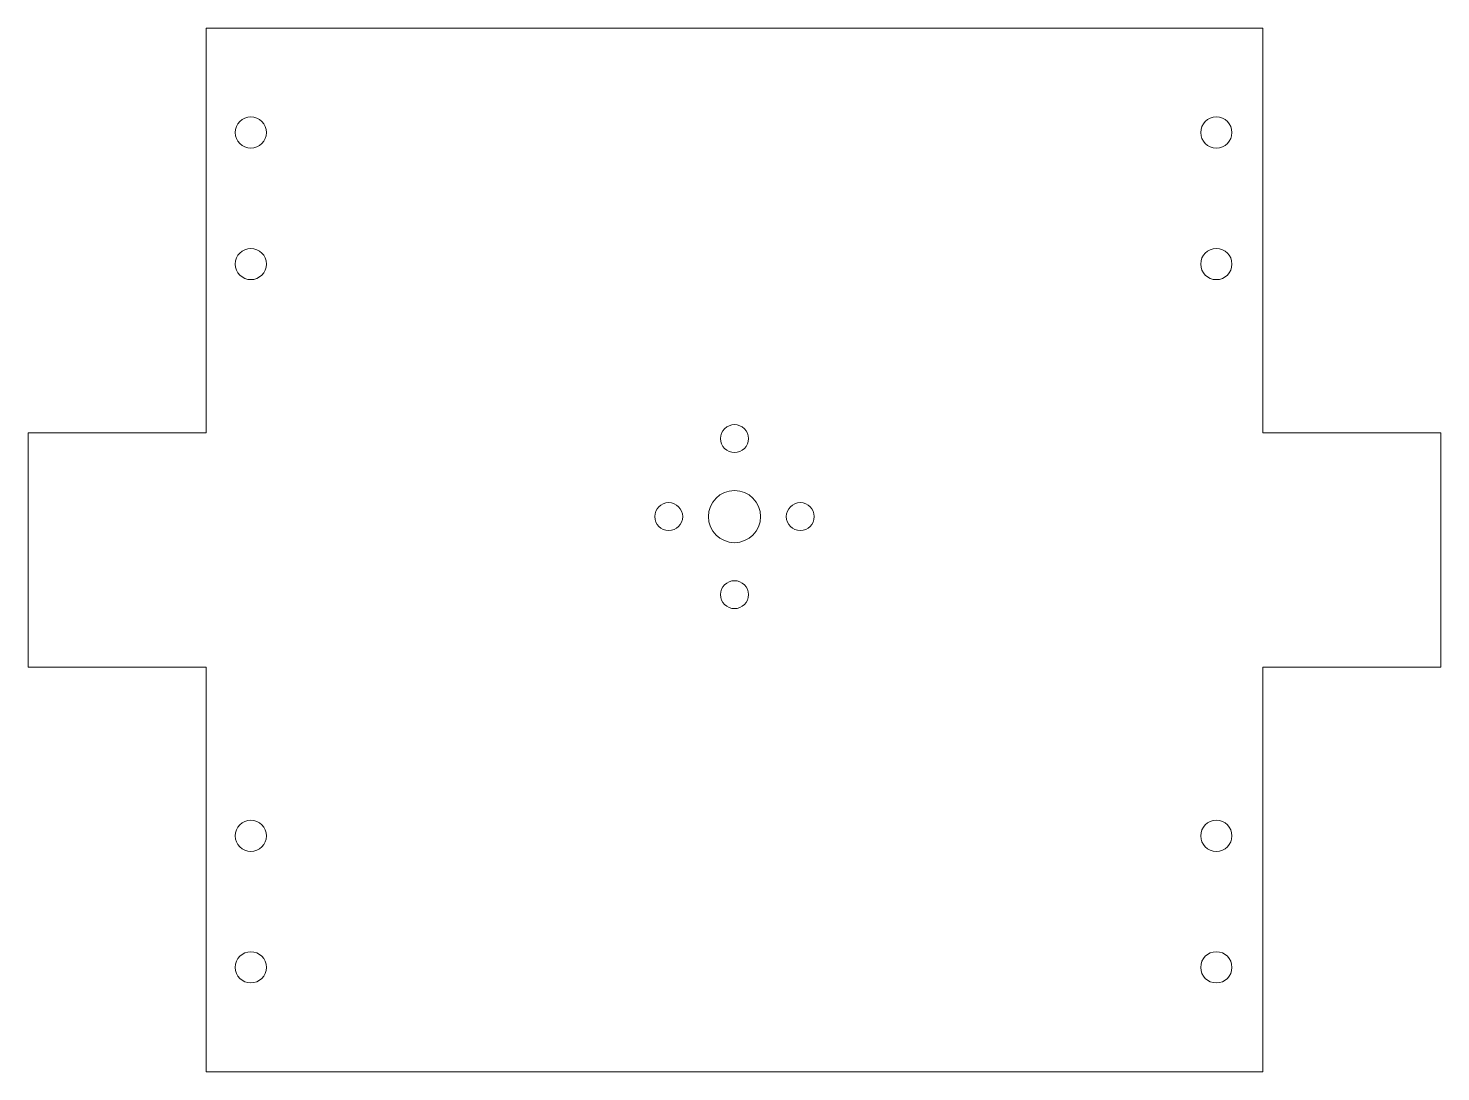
# Model space of a CAD drawing. Header units: inches. Extents: x -3.38 to 3.38, y -2.5 to 2.5.
import ezdxf

# ---------------------------------------------------------------- set-up
doc = ezdxf.new("R2010")
doc.units = ezdxf.units.IN
doc.header["$MEASUREMENT"] = 0

msp = doc.modelspace()

# ---------------------------------------------------------------- linework, layer by layer
at = {"color": 7, "linetype": 'Continuous', "lineweight": 15}
for p, q in [((-2.5312, 2.5002), (2.5312, 2.5002)), ((-2.5312, 2.5002), (-2.5312, 0.5613)), ((2.5312, 0.5613), (2.5312, 2.5002)), ((-2.5312, 0.5613), (-3.3831, 0.5613)), ((-3.3831, 0.5613), (-3.3831, -0.5613)), ((3.3831, 0.5613), (2.5312, 0.5613)), ((3.3831, -0.5613), (3.3831, 0.5613)), ((-3.3831, -0.5613), (-2.5312, -0.5613)), ((-2.5312, -0.5613), (-2.5312, -2.5002)), ((2.5312, -2.5002), (2.5312, -0.5613)), ((2.5312, -0.5613), (3.3831, -0.5613)), ((-2.5312, -2.5002), (2.5312, -2.5002))]:
    msp.add_line(p, q, dxfattribs=at)
for centre, radius in [((-2.3169, 2.0002), 0.0747), ((2.3081, 2.0002), 0.0747), ((-2.3169, 1.3702), 0.0748), ((2.3081, 1.3702), 0.0748), ((0, 0.534), 0.0669), ((0, 0.16), 0.125), ((-0.315, 0.16), 0.0669), ((0.315, 0.16), 0.0669), ((0, -0.214), 0.0669), ((-2.3169, -1.3698), 0.0748), ((2.3081, -1.3698), 0.0748), ((-2.3169, -1.9998), 0.0748), ((2.3081, -1.9998), 0.0748)]:
    msp.add_circle(centre, radius, dxfattribs=at)

doc.saveas('drawing.dxf')
